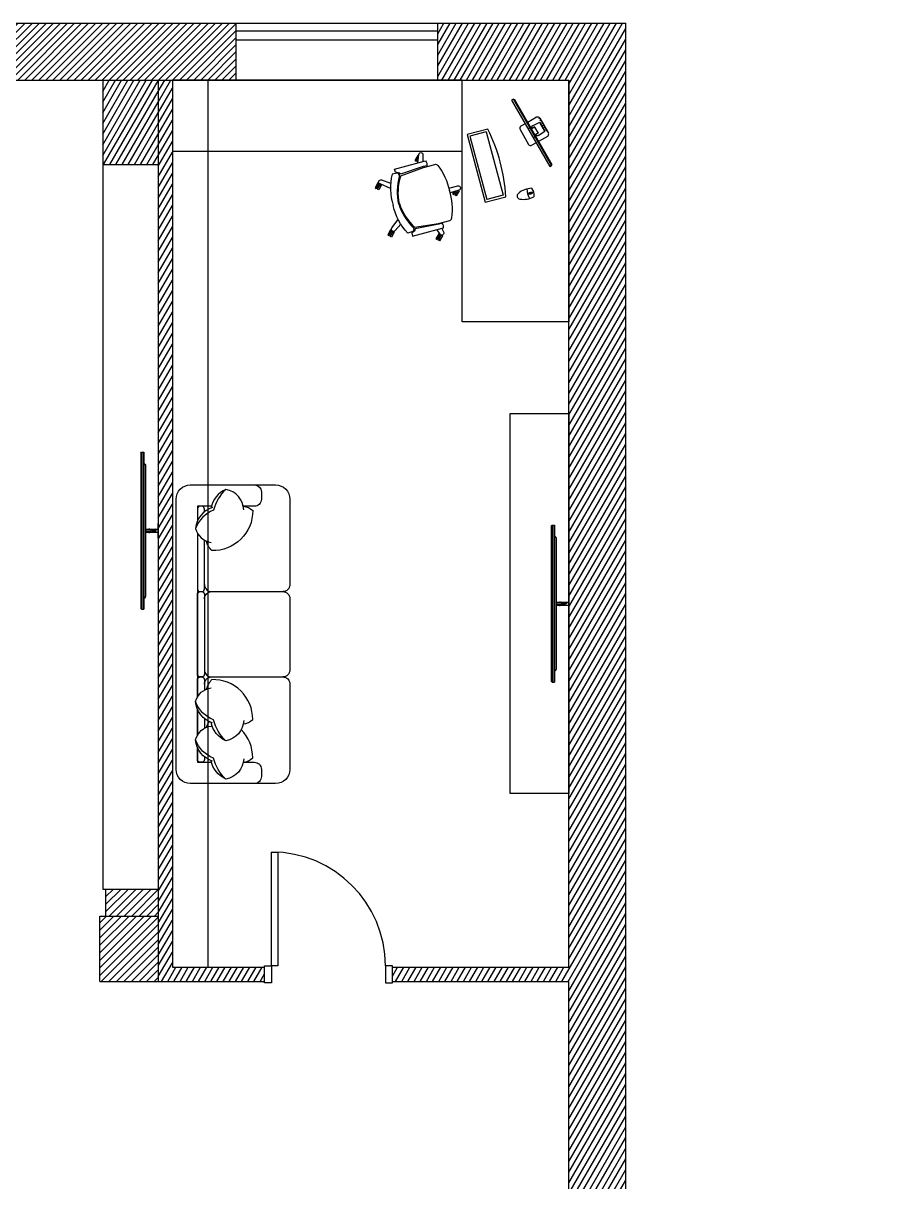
# Model space of a CAD drawing. Header units: millimetres. Extents: x 396 to 72702, y -25197 to 16014.
# Drawn here: x 30149 to 36129, y -19537 to -11390 of the extents above; entities that cross this region are included whole.
import ezdxf

# ---------------------------------------------------------------- set-up
doc = ezdxf.new("R2010")
doc.units = ezdxf.units.MM
doc.header["$MEASUREMENT"] = 0
doc.layers.add('AR doors', color=4, linetype='Continuous')
doc.layers.add('freecads.com', color=7, linetype='Continuous')
pattern_1 = [(60, (0, -25457.51), (-32.475953, 18.75), [])]

msp = doc.modelspace()

# ---------------------------------------------------------------- hatches: boundary and pattern name
at = {"transparency": 33554653}
h = msp.add_hatch(dxfattribs=at)
h.set_pattern_fill('ANSI31', color=250, scale=280)
h.set_pattern_definition([(45, (-63563.183, -7755.224), (-24.748737, 24.748737), [])])
h.paths.add_polyline_path([(25590.59, -11789.89), (25590.59, -11389.89), (23991.02, -11389.89), (23991.02, -11789.89)])
h.paths.add_polyline_path([(28600.8, -11789.89), (28600.8, -11389.89), (26998.7, -11389.89), (26998.7, -11789.89)])
h.paths.add_polyline_path([(31646.43, -11789.89), (31646.43, -11389.89), (30001.26, -11389.89), (30001.26, -11789.89)])
at = {"true_color": 0x000000, "transparency": 33554653}
h = msp.add_hatch(dxfattribs=at)
h.set_pattern_fill('ANSI31', color=18, scale=300, angle=15)
h.set_pattern_definition(pattern_1)
h.paths.add_polyline_path([(34384.86, -11389.89), (33063.94, -11389.89), (33063.94, -11789.89), (33984.86, -11789.89), (33984.86, -18028.04), (32745.12, -18028.04), (32745.12, -18128.04), (33984.86, -18128.04), (33984.86, -20670.16), (33984.86, -20831.04), (35719.71, -22583.11), (35526.69, -22775.29), (35655.63, -22904.23), (36129.45, -22428.41), (34384.86, -20666.51)])
h = msp.add_hatch(dxfattribs=at)
h.set_pattern_fill('ANSI31', color=18, scale=300, angle=15)
h.set_pattern_definition(pattern_1)
h.paths.add_polyline_path([(30707.85, -12383.62), (31097.95, -12383.62), (31097.95, -11789.89), (30707.85, -11789.89)])
h = msp.add_hatch(dxfattribs=at)
h.set_pattern_fill('ANSI31', color=18, scale=300, angle=15)
h.set_pattern_definition(pattern_1)
h.paths.add_polyline_path([(31197.95, -11789.89), (31097.95, -11789.89), (31097.95, -18128.04), (31845.12, -18128.04), (31845.12, -18028.04), (31197.95, -18028.04)])
h = msp.add_hatch(dxfattribs=at)
h.set_pattern_fill('ANSI31', color=18, scale=300)
h.set_pattern_definition([(45, (0, -25457.51), (-26.516504, 26.516504), [])])
h.paths.add_polyline_path([(25488.22, -17404.04), (24830.22, -17404.04), (24830.22, -18028.04), (25488.22, -18028.04)])
h.paths.add_polyline_path([(27803.66, -18128.04), (28321.3, -18128.04), (28321.3, -18028.04), (27925.8, -18028.04), (27925.8, -17580.54), (28321.3, -17580.54), (28321.3, -17504.82), (27803.66, -17504.82)])
h.paths.add_polyline_path([(30730.8, -17478.04), (30730.8, -17668.04), (31097.95, -17668.04), (31097.95, -17478.04)])
h = msp.add_hatch(dxfattribs=at)
h.set_pattern_fill('ANSI31', color=18, scale=300)
h.set_pattern_definition([(45, (-63563.183, -7755.224), (-26.516504, 26.516504), [])])
h.paths.add_polyline_path([(31097.95, -17668.04), (30687.07, -17668.04), (30687.07, -18128.04), (31097.95, -18128.04)])

# ---------------------------------------------------------------- linework, layer by layer
for p, q in [((30001.26, -11389.89), (31646.43, -11389.89)), ((31646.43, -11789.89), (31646.43, -11389.89)), ((33063.94, -11789.89), (33063.94, -11389.89)), ((34384.86, -20666.51), (34384.86, -11389.89)), ((30707.85, -11789.89), (30707.85, -12383.62)), ((31097.95, -11789.89), (31097.95, -18128.04)), ((31197.95, -11789.89), (31197.95, -18028.04)), ((31447.95, -11789.89), (31447.95, -18028.04)), ((33984.86, -18028.04), (33984.86, -11789.89)), ((30707.85, -12383.62), (31097.95, -12383.62)), ((30707.85, -12383.62), (30707.85, -17478.04)), ((30707.85, -17478.04), (30730.8, -17478.04)), ((31197.95, -18028.04), (31845.12, -18028.04)), ((31845.12, -18128.04), (31845.12, -18028.04)), ((32745.12, -18028.04), (33984.86, -18028.04)), ((32745.12, -18128.04), (32745.12, -18028.04)), ((30687.07, -18128.04), (31845.12, -18128.04)), ((32745.12, -18128.04), (33984.86, -18128.04)), ((33984.86, -20670.16), (33984.86, -18128.04))]:
    msp.add_line(p, q)
at = {"color": 152, "true_color": 0x2776bb}
for p, q in [((31646.43, -11389.89), (33063.94, -11389.89)), ((31646.43, -11443.22), (33063.94, -11443.22)), ((31646.43, -11507.22), (33063.94, -11507.22)), ((31646.43, -11789.89), (33063.94, -11789.89))]:
    msp.add_line(p, q, dxfattribs=at)
at = {"color": 7}
for p, q in [((33063.94, -11389.89), (34384.86, -11389.89)), ((30001.26, -11789.89), (31646.43, -11789.89)), ((33063.94, -11789.89), (33984.86, -11789.89)), ((30730.8, -17478.04), (31097.95, -17478.04)), ((30730.8, -17668.04), (30730.8, -17478.04)), ((30687.07, -17668.04), (31097.95, -17668.04)), ((30687.07, -18128.04), (30687.07, -17668.04))]:
    msp.add_line(p, q, dxfattribs=at)
at = {"color": 0}
for p, q in [((33594.99, -11924.49), (33602.35, -11925.79)), ((33602.35, -11925.79), (33866.5, -12383.3)), ((33757.74, -12051.88), (33695.8, -12087.64)), ((33678.45, -12097.66), (33648.72, -12114.82)), ((33747.18, -12119.43), (33722.41, -12133.73)), ((33746.9, -12118.93), (33727.83, -12129.94)), ((33730.22, -12110.67), (33780.85, -12086.18)), ((33744.71, -12120.86), (33768.74, -12162.48)), ((33746.9, -12118.93), (33747.18, -12119.43)), ((33784.25, -12092.08), (33781.78, -12093.51)), ((33784.54, -12092.57), (33782.56, -12093.72)), ((33404.91, -12154.14), (33289, -12185.2)), ((33771.22, -12161.05), (33746.44, -12175.36)), ((33771.5, -12161.55), (33752.44, -12172.56)), ((33770.32, -12180.12), (33816.84, -12148.52)), ((33771.22, -12161.05), (33771.5, -12161.55)), ((33834.99, -12185.68), (33773.05, -12221.45)), ((33813.44, -12142.62), (33810.96, -12144.05)), ((33813.15, -12142.13), (33811.17, -12143.27)), ((33755.7, -12231.46), (33725.97, -12248.63)), ((32925.61, -12356.03), (32916.95, -12351.03)), ((33863.94, -12390.32), (33866.5, -12383.3)), ((32645.2, -12548), (32636.54, -12543)), ((33190.32, -12590.51), (33181.66, -12585.51)), ((33523.96, -12598.47), (33408.05, -12629.52)), ((33694.72, -12590.86), (33706.79, -12587.63)), ((33726.11, -12582.45), (33706.79, -12587.63)), ((33709.62, -12582.73), (33721.21, -12579.62)), ((33711.69, -12590.46), (33723.28, -12587.35)), ((33726.11, -12582.45), (33738.19, -12579.22)), ((32734.05, -12880.14), (32725.39, -12875.14)), ((33073.14, -12906.61), (33064.48, -12901.61))]:
    msp.add_line(p, q, dxfattribs=at)
at = {"color": 0, "ltscale": 5}
for p, q in [((33270.28, -12173.3), (33397.79, -12649.19)), ((33289, -12185.2), (33408.05, -12629.52)), ((33404.91, -12154.14), (33523.96, -12598.47))]:
    msp.add_line(p, q, dxfattribs=at)
at = {"color": 0}
for points in [[(33234.86, -11789.89), (31197.95, -11789.89), (31197.95, -12289.89), (33234.86, -12289.89)], [(33984.86, -13489.89), (33234.86, -13489.89), (33234.86, -11789.89), (33984.86, -11789.89)], [(32622.88, -12546.66), (32631.54, -12551.66), (32651.54, -12517.02), (32642.88, -12512.02)], [(32648.86, -12561.66), (32640.2, -12556.66), (32660.2, -12522.02), (32668.86, -12527.02)], [(32711.73, -12878.8), (32720.39, -12883.8), (32740.39, -12849.16), (32731.73, -12844.16)], [(32737.72, -12893.8), (32729.05, -12888.8), (32749.05, -12854.16), (32757.72, -12859.16)], [(33050.82, -12905.27), (33059.48, -12910.27), (33079.48, -12875.63), (33070.82, -12870.63)], [(33076.8, -12920.27), (33068.14, -12915.27), (33088.14, -12880.63), (33096.8, -12885.63)]]:
    msp.add_lwpolyline(points, close=True, dxfattribs=at)
for points in [[(33582.6, -11931.64), (33851.55, -12397.48), (33863.94, -12390.32), (33594.99, -11924.49), (33582.6, -11931.64)], [(33642.43, -12138.28), (33702.52, -12242.34)], [(33780.85, -12086.18), (33816.84, -12148.52)], [(33781.19, -12058.16), (33841.28, -12162.23)], [(33781.78, -12093.51), (33810.96, -12144.05)], [(33782.56, -12093.72), (33811.17, -12143.27)], [(32928.8, -12323.23), (32923.29, -12320.05), (32903.29, -12354.69)], [(32903.29, -12354.69), (32911.95, -12359.69), (32928.07, -12331.78)], [(32925.02, -12367.24), (32920.61, -12364.69), (32926.05, -12355.28)], [(33168, -12589.17), (33176.66, -12594.17), (33190.52, -12570.17)], [(33176.51, -12574.43), (33168, -12589.17)], [(33193.98, -12604.17), (33185.32, -12599.17), (33204.52, -12565.91)], [(33206.62, -12565.28), (33213.98, -12569.53), (33193.98, -12604.17)]]:
    msp.add_lwpolyline(points, dxfattribs=at)
at = {"color": 0, "ltscale": 5}
msp.add_lwpolyline([(33415.17, -12134.48), (33270.28, -12173.3), (33397.79, -12649.19), (33542.68, -12610.36)], dxfattribs=at)
at = {"color": 0}
for points in [[(33730.22, -12110.67, 0.2636661), (33723.3, -12118.75), (33723.35, -12122.18), (33727.83, -12129.94)], [(33770.32, -12180.12, -0.2636661), (33759.86, -12182.08), (33756.92, -12180.32), (33752.44, -12172.56)], [(32924.56, -12372.6), (32929.62, -12313.74, -1), (32959.58, -12315.31), (32958.66, -12363.47)], [(32794.75, -12661.03, -0.129806), (32804.24, -12464.26), (32963.35, -12403.62), (33042.08, -12382.52, -0.3089402), (33063.37, -12389.99, -0.1131021), (33145.71, -12565.86)], [(32789.88, -12662.33, -0.1194009), (32794.58, -12466.85, 0.3986584), (32778.28, -12444.68), (32742.33, -12451.36, 0.1324401), (32749.68, -12671.98)], [(32731.17, -12551.57), (32657.74, -12520.54, -1), (32668.49, -12492.53), (32732.47, -12514.67)], [(33141.13, -12549.31), (33204.61, -12534.55, -1), (33212.37, -12563.53), (33150.63, -12582.3, 0.4887144)], [(32794.18, -12658.92, 0.129806), (32900.79, -12824.58), (33068.9, -12797.55), (33147.64, -12776.45, 0.3089402), (33162.34, -12759.33, 0.1131021), (33145.71, -12565.86)], [(32789.32, -12660.23, 0.1194009), (32891.13, -12827.17, -0.3986584), (32888.1, -12854.52), (32853.62, -12866.71, -0.1324401), (32749.68, -12671.98)], [(32803.97, -12802.43), (32763.91, -12848.66, -1), (32740.6, -12829.78), (32785.62, -12770.24, 0.4887144)], [(33091.08, -12834.14), (33104.61, -12856.6, -1), (33079.45, -12872.94), (33058.48, -12842.88, 0.4887144)]]:
    msp.add_lwpolyline(points, format="xyb", dxfattribs=at)
for points in [[(32759.81, -12416.75), (32933.68, -12370.16), (32977.14, -12358.51, -0.2857143), (32986.2, -12392.32), (32962.06, -12398.79), (32801.7, -12451.73, 0.220172), (32787.94, -12442.09), (32765.52, -12438.05)], [(32886.07, -12887.95), (33059.94, -12841.36), (33103.4, -12829.71, 0.2857143), (33094.34, -12795.9), (33070.2, -12802.37), (32904.85, -12836.71, -0.220172), (32897.76, -12851.93), (32880.36, -12866.64)]]:
    msp.add_lwpolyline(points, format="xyb", close=True, dxfattribs=at)
at = {"color": 7}
msp.add_lwpolyline([(33984.86, -16807.22), (33573.36, -16807.22), (33573.36, -14134.72), (33984.86, -14134.72)], close=True, dxfattribs=at)
at = {"color": 18, "ltscale": 0.03, "true_color": 0x000000}
msp.add_lwpolyline([(31923.82, -14636.72, -0.4142136), (32023.82, -14736.72), (32023.82, -15336.72, -0.4142136), (31973.82, -15386.72, -0.4142136), (32023.82, -15436.72), (32023.82, -15936.72, -0.4142136), (31973.82, -15986.72, -0.4142136), (32023.82, -16036.72), (32023.82, -16636.72, -0.4142136), (31923.82, -16736.72), (31323.82, -16736.72, -0.4142136), (31223.82, -16636.72), (31223.82, -14736.72, -0.4142136), (31323.82, -14636.72)], format="xyb", close=True, dxfattribs=at)
at = {"color": 18, "true_color": 0x000000}
for points in [[(31773.82, -14636.72, -0.4142136), (31823.82, -14686.72), (31823.82, -14736.72, -0.4142136), (31773.82, -14786.72), (31696.35, -14786.72)], [(31573.34, -14668.55, 0.1477299), (31487.41, -14814.68, 0.2133428), (31361.38, -14943.62, 0.1786618)], [(31699.37, -14811.82, 0.3567724), (31573.34, -14668.55, 0.2495421), (31469.48, -14798.36, -9.6168803)], [(31480.57, -14794.49, 0.3066635), (31361.38, -14943.62, 0.30633), (31470.23, -15041.05, -0.8728472)], [(31423.82, -14824.88), (31423.82, -14806.72, 0.4142136), (31403.82, -14786.72), (31393.82, -14786.72, 0.4142136), (31373.82, -14806.72)], [(31373.82, -14806.72), (31373.82, -14891.91, 0.4142136)], [(31696.33, -14786.62, -0.1655406), (31762.39, -14817.55, -0.4259892), (31475.96, -15098.36, -0.1215233), (31436.48, -15031.7, 7.1154643)], [(31373.82, -14975.09), (31373.82, -15366.72, 0.4142136), (31393.82, -15386.72), (31403.82, -15386.72, 0.4142136), (31423.82, -15366.72), (31423.82, -15025.44, 0.4142136)], [(31423.82, -15336.72, 0.4142136), (31473.82, -15386.72), (31973.82, -15386.72, 0.4142136)], [(31423.82, -15436.72, -0.4142136), (31473.82, -15386.72)], [(31423.82, -15936.72, 0.4142136), (31473.82, -15986.72)], [(31373.82, -16129.01), (31373.82, -16006.72, -0.4142136), (31393.82, -15986.72), (31403.82, -15986.72, -0.4142136), (31423.82, -16006.72), (31423.82, -16078.66, -0.4142136)], [(31423.82, -16036.72, -0.4142136), (31473.82, -15986.72), (31973.82, -15986.72, -0.4142136)], [(31696.33, -16317.48, 0.1655406), (31762.39, -16286.55, 0.4259892), (31475.96, -16005.74, 0.1215233), (31436.48, -16072.4, -7.1154643)], [(31480.57, -16309.61, -0.3066635), (31361.38, -16160.48, -0.30633), (31470.23, -16063.05, 0.8728472)], [(31573.34, -16435.55, -0.1477299), (31487.41, -16289.42, -0.2133428), (31361.38, -16160.48, -0.1786618)], [(31373.82, -16398.36), (31373.82, -16212.19, -0.4142136)], [(31423.82, -16279.22), (31423.82, -16348.01, -0.4142136)], [(31699.37, -16292.28, -0.3567724), (31573.34, -16435.55, -0.2495421), (31469.48, -16305.74, 9.6168803)], [(31480.57, -16578.96, -0.3066635), (31361.38, -16429.82, -0.30633), (31470.23, -16332.4, 0.8728472)], [(31456.02, -16299.83, 0.0718654), (31436.48, -16341.75, -7.1154643)], [(31696.33, -16586.83, 0.1655406), (31762.39, -16555.9, 0.2002311), (31681.93, -16357.42, 0.1215233)], [(31573.34, -16704.9, -0.1477299), (31487.41, -16558.77, -0.2133428), (31361.38, -16429.82, -0.1786618)], [(31373.82, -16481.54), (31373.82, -16586.72), (31472.08, -16586.72, -0.4142136)], [(31373.82, -16566.72), (31373.82, -16481.54, -0.4142136)], [(31423.82, -16548.57), (31423.82, -16566.72, -0.4142136), (31403.82, -16586.72), (31393.82, -16586.72, -0.4142136), (31373.82, -16566.72)], [(31699.37, -16561.63, -0.3567724), (31573.34, -16704.9, -0.2495421), (31469.48, -16575.09, 9.6168803)], [(31696.35, -16586.72), (31773.82, -16586.72, -0.4142136), (31823.82, -16636.72), (31823.82, -16686.72, -0.4142136), (31773.82, -16736.72)]]:
    msp.add_lwpolyline(points, format="xyb", dxfattribs=at)
for points in [[(31472.08, -14786.72), (31373.82, -14786.72), (31373.82, -14891.91)], [(31373.82, -14975.09), (31373.82, -16129.01)], [(31373.82, -16212.19), (31373.82, -16398.36)]]:
    msp.add_lwpolyline(points, dxfattribs=at)
msp.add_lwpolyline([(31373.82, -15966.72), (31373.82, -15406.72, -0.4142136), (31393.82, -15386.72), (31403.82, -15386.72, -0.4142136), (31423.82, -15406.72), (31423.82, -15966.72, -0.4142136), (31403.82, -15986.72), (31393.82, -15986.72, -0.4142136)], format="xyb", close=True, dxfattribs=at)
msp.add_lwpolyline([(31894.54, -18018.74), (31894.54, -17218.16), (31939.01, -17218.16), (31939.01, -18018.74), (31894.54, -18018.74)])
at = {"color": 0}
for centre, radius in [((33777.6, -12059.51), 1.73), ((33705.37, -12129.97), 1.14), ((33784.75, -12071.9), 1.73), ((33791.9, -12084.29), 1.73), ((33799.06, -12096.68), 1.73), ((33806.21, -12109.07), 1.73), ((33813.36, -12121.46), 1.73), ((33820.52, -12133.85), 1.73), ((33741.18, -12191.99), 1.14), ((33827.67, -12146.24), 1.73)]:
    msp.add_circle(centre, radius, dxfattribs=at)
for centre, radius, start, end in [((33766.33, -12066.75), 17.17, 30, 120), ((32307.51, -12686.3), 1237.5, 3.518081, 26.481919), ((33657.3, -12129.69), 17.17, 120, 210), ((33826.41, -12170.82), 17.17, 300, 30), ((33717.39, -12233.76), 17.17, 210, 300), ((33644.72, -12604.26), 23, 129.316381, 260.683619), ((33729.8, -12708.14), 157.27, 92.258157, 129.316381), ((33666.46, -12471.76), 157.27, 260.683619, 297.741843), ((33815.46, -12558.51), 125, 178.785162, 211.214838), ((33703.51, -12588.51), 2, 127.291325, 262.708675), ((33723.83, -12615.19), 35.54, 103.904812, 127.291325), ((33707.76, -12555.24), 35.54, 262.708675, 286.095188), ((33710.66, -12586.59), 4, 105, 285), ((33725.14, -12614.84), 35.54, 82.708675, 106.095188), ((33709.08, -12554.89), 35.54, 283.904812, 307.291325), ((33722.25, -12583.49), 4, 285, 105), ((33723.8, -12555.99), 5, 27.59246, 92.258157), ((33617.44, -12611.57), 125, 2.40754, 27.59246), ((33729.4, -12581.57), 2, 307.291325, 82.708675), ((33737.34, -12606.53), 5, 297.741843, 2.40754), ((31894.54, -18018.74), 800.57, 0, 90)]:
    msp.add_arc(centre, radius, start, end, dxfattribs=at)
at = {"layer": 'AR doors', "color": 7}
for points in [[(31894.54, -18137.34), (31845.12, -18137.34), (31845.12, -18018.74), (31894.54, -18018.74)], [(32695.11, -18137.34), (32744.53, -18137.34), (32744.53, -18018.74), (32695.11, -18018.74)]]:
    msp.add_lwpolyline(points, close=True, dxfattribs=at)
at = {"layer": 'freecads.com', "ltscale": 90}
for p, q in [((30974.95, -14413.17), (30980.95, -14407.17)), ((30974.95, -14413.17), (30974.95, -15504.87)), ((30980.95, -14407.17), (30980.95, -15510.87)), ((30980.95, -14407.17), (30997.95, -14407.17)), ((30992.95, -14407.17), (30992.95, -15510.87)), ((30997.95, -14407.17), (30997.95, -15510.87)), ((30997.95, -14483.7), (31008.49, -14494.24)), ((31009.95, -14495.71), (31009.95, -15422.33)), ((31009.95, -14900.44), (31009.95, -15017.48)), ((31011.95, -14900.44), (31009.95, -14900.44)), ((31011.95, -15017.48), (31011.95, -14900.44)), ((31095.95, -14908.96), (31095.95, -15008.96)), ((31097.95, -14908.96), (31095.95, -14908.96)), ((31097.95, -15008.96), (31097.95, -14908.96)), ((31011.95, -14952.97), (31046.91, -14952.97, 4.29)), ((31011.95, -14964.97), (31046.91, -14964.97, 4.29)), ((31016.95, -14951.97), (31016.95, -14947.97)), ((31016.95, -14947.97), (31078.91, -14947.97, 10.26)), ((31016.95, -14951.97, 2.22), (31056.91, -14951.97, 5.03)), ((31016.95, -14965.97), (31016.95, -14969.97)), ((31016.95, -14965.97, 2.22), (31056.91, -14965.97, 5.03)), ((31016.95, -14969.97), (31078.91, -14969.97, 10.26)), ((31031.45, -14946.97), (31039.45, -14946.97)), ((31031.45, -14947.97), (31031.45, -14946.97)), ((31031.45, -14969.97), (31031.45, -14970.97)), ((31031.45, -14970.97), (31039.45, -14970.97)), ((31032.45, -14946.97), (31032.45, -14945.97)), ((31032.45, -14945.97), (31038.45, -14945.97)), ((31032.45, -14951.97), (31032.45, -14952.97)), ((31032.45, -14964.97), (31032.45, -14965.97)), ((31032.45, -14970.97), (31032.45, -14971.97)), ((31032.45, -14971.97), (31038.45, -14971.97)), ((31038.45, -14946.97), (31038.45, -14945.97)), ((31038.45, -14951.97), (31038.45, -14952.97)), ((31038.45, -14964.97), (31038.45, -14965.97)), ((31038.45, -14970.97), (31038.45, -14971.97)), ((31039.45, -14947.97), (31039.45, -14946.97)), ((31039.45, -14969.97), (31039.45, -14970.97)), ((31046.91, -14952.97, 10.26), (31046.91, -14964.97, 10.26)), ((31056.91, -14951.97, 10.26), (31056.91, -14965.97, 10.26)), ((31061.91, -14947.97, 10.26), (31061.91, -14969.97, 10.26)), ((31078.91, -14947.96, 10.26), (31095.95, -14947.96)), ((31078.91, -14969.96, 10.26), (31095.95, -14969.96)), ((33861.86, -14925.18), (33867.86, -14919.18)), ((33861.86, -14925.18), (33861.86, -16016.88)), ((33867.86, -14919.18), (33867.86, -16022.88)), ((33867.86, -14919.18), (33884.86, -14919.18)), ((33879.86, -14919.18), (33879.86, -16022.88)), ((33884.86, -14919.18), (33884.86, -16022.88)), ((31009.95, -15017.48), (31011.95, -15017.48)), ((31095.95, -15008.96), (31097.95, -15008.96)), ((33884.86, -14995.71), (33895.39, -15006.25)), ((33896.86, -15007.72), (33896.86, -15934.35)), ((30997.95, -15436.4), (31008.49, -15425.86)), ((33896.86, -15412.45), (33896.86, -15529.49)), ((33898.86, -15412.45), (33896.86, -15412.45)), ((33898.86, -15529.49), (33898.86, -15412.45)), ((33898.86, -15464.98), (33933.81, -15464.98, 4.29)), ((33898.86, -15476.98), (33933.81, -15476.98, 4.29)), ((33903.86, -15463.98), (33903.86, -15459.98)), ((33903.86, -15459.98), (33965.81, -15459.98, 10.26)), ((33903.86, -15463.98, 2.22), (33943.81, -15463.98, 5.03)), ((33903.86, -15477.98), (33903.86, -15481.98)), ((33903.86, -15477.98, 2.22), (33943.81, -15477.98, 5.03)), ((33918.36, -15458.98), (33926.36, -15458.98)), ((33918.36, -15459.98), (33918.36, -15458.98)), ((33919.36, -15458.98), (33919.36, -15457.98)), ((33919.36, -15457.98), (33925.36, -15457.98)), ((33919.36, -15463.98), (33919.36, -15464.98)), ((33919.36, -15476.98), (33919.36, -15477.98)), ((33925.36, -15458.98), (33925.36, -15457.98)), ((33925.36, -15463.98), (33925.36, -15464.98)), ((33925.36, -15476.98), (33925.36, -15477.98)), ((33926.36, -15459.98), (33926.36, -15458.98)), ((33933.81, -15464.98, 10.26), (33933.81, -15476.98, 10.26)), ((33943.81, -15463.98, 10.26), (33943.81, -15477.98, 10.26)), ((33948.81, -15459.98, 10.26), (33948.81, -15481.98, 10.26)), ((33965.81, -15459.97, 10.26), (33982.86, -15459.97)), ((33982.86, -15420.97), (33982.86, -15520.97)), ((33984.86, -15420.97), (33982.86, -15420.97)), ((33984.86, -15520.97), (33984.86, -15420.97)), ((30974.95, -15504.86), (30980.95, -15510.86)), ((30980.95, -15510.86), (30997.95, -15510.86)), ((33896.86, -15529.49), (33898.86, -15529.49)), ((33903.86, -15481.98), (33965.81, -15481.98, 10.26)), ((33918.36, -15481.98), (33918.36, -15482.98)), ((33918.36, -15482.98), (33926.36, -15482.98)), ((33919.36, -15482.98), (33919.36, -15483.98)), ((33919.36, -15483.98), (33925.36, -15483.98)), ((33925.36, -15482.98), (33925.36, -15483.98)), ((33926.36, -15481.98), (33926.36, -15482.98)), ((33965.81, -15481.97, 10.26), (33982.86, -15481.97)), ((33982.86, -15520.97), (33984.86, -15520.97)), ((33884.86, -15948.41), (33895.39, -15937.88)), ((33861.86, -16016.88), (33867.86, -16022.88)), ((33867.86, -16022.88), (33884.86, -16022.88))]:
    msp.add_line(p, q, dxfattribs=at)
for centre in [(31078.91, -14958.96, 10.26), (33965.81, -15470.97, 10.26)]:
    msp.add_circle(centre, 3, dxfattribs=at)
for centre, radius, start, end in [((31004.95, -14497.77), 5, 0, 45), ((31078.91, -14958.96, 10.26), 11, 90, 270), ((33891.86, -15009.78), 5, 0, 45), ((31004.95, -15422.33), 5, 315, 0), ((33965.81, -15470.97, 10.26), 11, 90, 270), ((33891.86, -15934.34), 5, 315, 0)]:
    msp.add_arc(centre, radius, start, end, dxfattribs=at)

doc.saveas('drawing.dxf')
